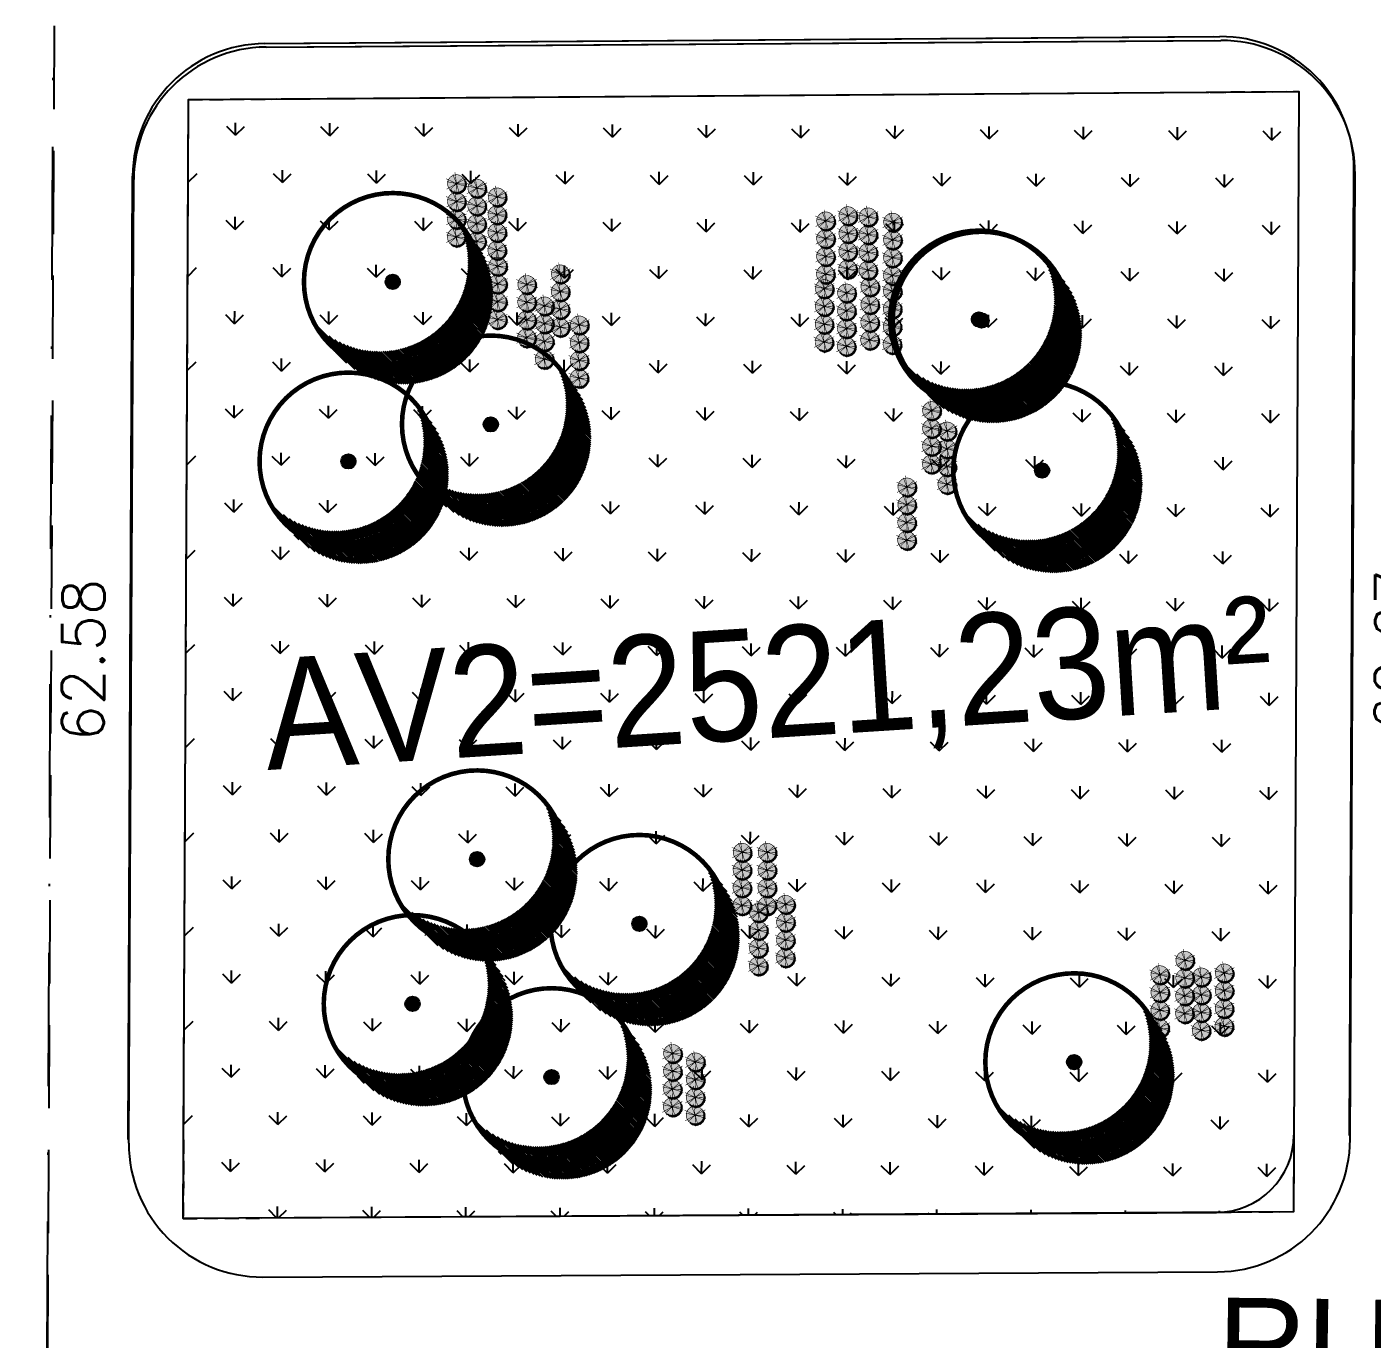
# Model space of a CAD drawing. Header units: millimetres. Extents: x -4430026 to 4783824, y 584 to 9593110.
# Drawn here: x 1934.7 to 1995.3, y 1505 to 1564.1 of the extents above; entities that cross this region are included whole.
import ezdxf
from ezdxf.enums import TextEntityAlignment as Align

# ---------------------------------------------------------------- set-up
doc = ezdxf.new("R2010")
doc.units = ezdxf.units.MM
for name, pattern in [('DASHDOT', [1, 0.5, -0.25, 0, -0.25]), ('DASHED2', [0.375, 0.25, -0.125]), ('HIDDEN', [0.375, 0.25, -0.125]), ('HIDDEN2', [0.1875, 0.125, -0.0625])]:
    doc.linetypes.add(name, pattern=pattern)
for name, color, linetype in [('boundary filipe', 6, 'Continuous'), ('BOUNDARY VERDES', 92, 'Continuous'), ('Calçada', 1, 'Continuous'), ('CANTOS', 9, 'HIDDEN'), ('COTAS', 8, 'Continuous'), ('curvas', 4, 'Continuous'), ('Nomes de Ruas', 3, 'Continuous'), ('PAI_aDEL', 72, 'Continuous'), ('PAI_hHEW', 72, 'Continuous'), ('Parede', 4, 'Continuous'), ('Projeção', 8, 'HIDDEN2'), ('QUADRA', 4, 'Continuous')]:
    doc.layers.add(name, color=color, linetype=linetype)
doc.styles.add('ARIAL', font='arial.ttf', dxfattribs={"height": 0.25})
doc.styles.add('ROMANS', font='romans.shx')
doc.dimstyles.new('BOLA100', dxfattribs={"dimscale": 0, "dimtxt": 1.9, "dimasz": 0.18, "dimexe": 0.18, "dimexo": 0.063, "dimgap": 0, "dimtad": 1, "dimzin": 4, "dimdsep": 46, "dimtxsty": 'ROMANS', "dimcen": 0.09, "dimse1": 1, "dimse2": 1, "dimsd1": 1, "dimsd2": 1, "dimclrt": 256, "dimaunit": 1, "dimadec": 4, "dimazin": 0, "dimtfac": 1.2, "dimtix": 1, "dimtmove": 2, "dimatfit": 3, "dimfxl": 1, "dimtvp": 2, "dimtolj": 1, "dimtzin": 4, "dimarcsym": 0})

# ---------------------------------------------------------------- blocks, each defined once
blk = doc.blocks.new('HERBÁCEA.PROPOSTA')
at = {"linetype": 'Continuous'}
h = blk.add_hatch(color=62, dxfattribs=at)
h.set_gradient(color1=(153, 204, 0), color2=(214, 255, 153), rotation=45, tint=1, name='INVHEMISPHERICAL')
h.paths.add_polyline_path([(1.370730832554238, 1.401545546286798e-11, 1), (-1.370730832522263, 1.401545546286798e-11, 1)])
h = blk.add_hatch()
h.set_pattern_fill('_USER', color=250, scale=0.1, angle=135, style=0, pattern_type=0)
h.set_pattern_definition([(135, (2.347657517208757, -1.373341377209465), (-0.07071067811865477, -0.07071067811865475), [])])
h.paths.add_polyline_path([(1.630143381594891, -0.2464373997073665, 0.2075074498350588), (1.180310555066292, 0.7907863757973763, -0.1486542126403913), (1.420730832454607, 1.321736609050106e-10, -0.6563044809977713), (-0.9708980061399766, -1.037223775372569, 0.7411680364647207)])
h = blk.add_hatch(color=1)
h.dxf.hatch_style = 1
edge = h.paths.add_edge_path()
edge.add_ellipse((4.092726157978177e-12, 1.918465386552271e-12), major_axis=(0.05344804835450918, 0.05344804835450918), ratio=0.9999999994549118, start_angle=274.0370076065344, end_angle=454.0370076065344)
edge.add_ellipse((4.092726157978177e-12, 1.918465386552271e-12), major_axis=(0.05344804835450918, 0.05344804835450918), ratio=0.9999999994549118, start_angle=94.03700760653437, end_angle=274.0370076065344)
at = {"color": 98, "const_width": 0.08539512745788894}
for points in [[(3.410605131648481e-12, 2.245315045001917e-12), (-1.652824297163761, 0.7642446882133243)], [(3.410605131648481e-12, 2.017941369558685e-12), (-1.575721351692437, -0.9126885134436122)], [(3.410605131648481e-12, 2.245315045001917e-12), (-1.523260446510903, 0.3028927026570898)], [(3.410605131648481e-12, 2.017941369558685e-12), (-1.123779047769176, -1.072001412787898)], [(3.410605131648481e-12, 2.131628207280301e-12), (-0.5765647877838092, 1.442095497089753)], [(3.410605131648481e-12, 2.131628207280301e-12), (-0.2604488497665898, 1.802238745956373)], [(3.410605131648481e-12, 3.041122909053229e-12), (1.170220639441823, 1.021102361310767)], [(3.410605131648481e-12, 3.041122909053229e-12), (1.614652016166019, 0.8419008061951843)], [(3.410605131648481e-12, 2.160049916710705e-12), (0.1023823067559988, -1.818080296362496)], [(3.410605131648481e-12, 2.160049916710705e-12), (0.4486838805416937, -1.486858820660075)], [(3.410605131648481e-12, 2.131628207280301e-12), (1.74345344972312, -0.5256121853834941)], [(3.410605131648481e-12, 2.131628207280301e-12), (1.550649187059889, -0.08691073533842086)]]:
    blk.add_lwpolyline(points, dxfattribs=at)
at = {"color": 86, "linetype": 'DASHED2', "const_width": 0.1}
blk.add_lwpolyline([(-0.8658173642270413, 1.126426380345094, 0.8334990166775307), (0.4104475289861966, -1.360150331574204, 1.199761463410221), (-0.8658173642270413, 1.126426380345094, -2.592304421398197)], format="xyb", dxfattribs=at)
at = {"color": 1}
blk.add_circle((4.092726157978177e-12, 1.918465386552271e-12), 0.07558695486553682, dxfattribs=at)
blk = doc.blocks.new('ÁRVORE PROPOSTA')
h = blk.add_hatch()
h.set_pattern_fill('_USER', color=86, scale=0.1, angle=135, style=0, pattern_type=0)
h.set_pattern_definition([(135, (-5.711749304183968, -5.473342448377267), (-0.07071067811865477, -0.07071067811865475), [])])
h.paths.add_polyline_path([(3.733693777297503, 4.339587767491594, -0.1221331308694917), (4.410318577255339, 1.61087721915915, -0.6818015880626355), (-5.711749304183968, -2.361532240604674, 0.2780158331345322), (-0.5478533480372789, -5.473342448377267, 0.65472501460559)])
h = blk.add_hatch()
h.set_pattern_fill('_USER', color=250, scale=0.1, angle=135, style=0, pattern_type=0)
h.set_pattern_definition([(135, (-4.583360688504172, -6.355571255532368), (-0.07071067811865477, -0.07071067811865475), [])])
h.paths.add_polyline_path([(6.0484811152985, -0.5150504994281135, 0.2047915192642046), (4.243467699661096, 3.70707730625513, -0.6060945436458858), (-0.5478533480372789, -5.473342448377267, -0.1930464130360828), (-4.583360688504172, -3.854949497956127, 0.7340404486873368)])
h = blk.add_hatch(color=1)
h.dxf.hatch_style = 1
h.paths.add_polyline_path([(-1.023574025393461, 0.3671783077271442, 1), (-0.07213267068109552, 0.3671783077271442, 1)])
at = {"color": 98, "linetype": 'DASHED2', "ltscale": 0.5, "const_width": 0.3}
blk.add_lwpolyline([(-0.5478533480372789, 6.207699063831555, 0.9999999999999999), (-0.5478533480372789, -5.473342448377267, 0.9999999999999999), (-0.5478533480372789, 6.207699063831555, -3.167262399809778)], format="xyb", dxfattribs=at)
at = {"color": 1}
blk.add_circle((-0.547853348037278, 0.3671783077271442), 0.4757206773561826, dxfattribs=at)
blk = doc.blocks.new('*D14060')
at = {"layer": 'DEFPOINTS', "color": 0, "linetype": 'ByBlock'}
for p in [(1935.917124944297, 1566.877229910197), (1938.341399405595, 1566.865745646298), (1935.620690623236, 1504.301329503857)]:
    blk.add_point(p, dxfattribs=at)
at = {"layer": 'COTAS', "linetype": 'ByBlock', "insert": (1937.243192904373, 1535.582295729075), "char_height": 1.9, "attachment_point": 5, "rotation": 89.72858067815768, "style": 'ROMANS'}
blk.add_mtext('\\A1;62.58', dxfattribs=at)
blk = doc.blocks.new('*D14061')
at = {"layer": 'DEFPOINTS', "color": 0, "linetype": 'ByBlock'}
for p in [(1998.119984634321, 1567.333569828371), (2001.719944239631, 1567.316516113279), (1997.823104443252, 1504.663548096392)]:
    blk.add_point(p, dxfattribs=at)
at = {"layer": 'COTAS', "linetype": 'ByBlock', "insert": (1996.365331797637, 1536.00616790708), "char_height": 1.9, "attachment_point": 5, "rotation": 89.7285806792406, "style": 'ROMANS'}
blk.add_mtext('\\A1;62.67', dxfattribs=at)
blk = doc.blocks.new('*D14231')
at = {"layer": 'DEFPOINTS', "color": 0, "linetype": 'ByBlock'}
for p in [(1937.715488027669, 1946.503275900266), (1935.914972608548, 1571.067592431236), (1931.268501872459, 1569.568783991573), (1935.917124944297, 1566.877229910197), (1935.620690623235, 1504.301329503857)]:
    blk.add_point(p, dxfattribs=at)
at = {"layer": 'COTAS', "linetype": 'ByBlock', "insert": (1929.414580241917, 1566.890961749143), "char_height": 1.9, "attachment_point": 5, "rotation": 89.87900502582217, "style": 'ROMANS'}
blk.add_mtext('\\A1;179°41\'57"', dxfattribs=at)

msp = doc.modelspace()

# ---------------------------------------------------------------- hatches: boundary and pattern name
at = {"layer": 'BOUNDARY VERDES', "linetype": 'ByBlock'}
h = msp.add_hatch(dxfattribs=at)
h.set_pattern_fill('GRASS', color=256, scale=3, angle=-0.271419311709254, style=0)
h.set_pattern_definition([(89.72858068829075, (1941.749825537727, 1510.437124254176), (-2.11124754344222, 2.131345538752566), [0.5624999999999998, -3.680140688999999]), (44.72858068829074, (1941.749825537727, 1510.437124254176), (-2.111247543999205, 2.131345539314854), [0.5625, -2.4375]), (134.7285806882907, (1941.749825537727, 1510.437124254176), (-2.131345539314854, -2.111247543999205), [0.5625, -2.4375])])
edge = h.paths.add_edge_path()
edge.add_arc((1988.268211000542, 1514.20807057737), 3.499999999999681, 270.3336423904173, 359.7285806790003)
edge.add_line((1991.768171729403, 1514.191490576563), (1991.990814237761, 1561.190284184262))
edge.add_line((1991.990814237761, 1561.190284184262), (1941.988515457433, 1560.823451460149))
edge.add_line((1941.988515457433, 1560.823451460149), (1941.766581559679, 1513.974242226451))
edge.add_arc((1945.266542288541, 1513.957662225644), 3.499999999998803, 179.7285806790002, 270.3336423903881)
edge.add_line((1945.286923227185, 1510.45772156653), (1988.288591939188, 1510.708129918252))

# ---------------------------------------------------------------- linework, layer by layer
at = {"layer": 'boundary filipe', "elevation": 2.439200347918005}
msp.add_lwpolyline([(1941.988515457433, 1560.823451460151), (1991.990814237763, 1561.190284184262), (1991.751765900661, 1510.728296756175), (1941.749825537729, 1510.437124254178), (1941.988515457433, 1560.823451460151)], dxfattribs=at)
at = {"layer": 'Calçada'}
for p, q in [((1945.132904478115, 1563.346111708745, 2.439200347918005), (1988.134881431599, 1563.661587858249, 2.439200347918005)), ((1945.428062417108, 1563.348277071244, 2.439200347918005), (1988.430039370715, 1563.663753220747, 2.439200347918005)), ((1994.26814368164, 1514.17964771911, 2.439200347918005), (1994.474008683832, 1557.636788847471, 2.439200347918005)), ((1994.26814368164, 1514.17964771911, 2.439200347918005), (1994.474007945269, 1557.636632609292, 2.439200347918005)), ((1939.266609608918, 1513.98608508425, 2.439200347918005), (1939.47216563603, 1557.378002176752, 2.439200347918005)), ((1939.266609608918, 1513.98608508425, 2.439200347918005), (1939.382755249006, 1538.503887487183, 2.439200347918005))]:
    msp.add_line(p, q, dxfattribs=at)
at = {"layer": 'Calçada', "lineweight": -3}
for p, q in [((1945.184913082385, 1563.187569525141), (1988.18701460898, 1563.485581981067)), ((1945.184913082385, 1563.187569525141), (1988.18701460898, 1563.485581981067)), ((1945.480071876535, 1563.189615020577), (1988.482173404993, 1563.48762747464)), ((1945.480071878863, 1563.189615016852), (1988.482173404993, 1563.48762747464)), ((1939.298572940157, 1513.829929353718), (1939.521750980393, 1557.221759384547)), ((1939.298572941088, 1513.829929353718), (1939.521750980859, 1557.221759384547)), ((1994.30018108884, 1514.001155123163), (1994.523694588674, 1557.458209065769)), ((1994.30018108884, 1514.001155123163), (1994.523694588674, 1557.458209065769)), ((1994.30018108884, 1514.001155123163), (1994.523693786339, 1557.458052819643)), ((1994.30018108884, 1514.001155123163), (1994.523693787271, 1557.458052821506)), ((1939.298572940157, 1513.829929353718), (1939.424675574397, 1538.347682563637)), ((1939.298572941088, 1513.829929353718), (1939.424675574397, 1538.347682563637)), ((1945.330995696002, 1507.79915787657), (1988.332762556953, 1508.032102663119)), ((1945.330995696002, 1507.79915787657), (1988.332762556953, 1508.032102663119)), ((1945.330995696002, 1507.79915787657), (1988.332762557884, 1508.032102664981)), ((1945.330995696002, 1507.79915787657), (1988.332762557884, 1508.032102664981))]:
    msp.add_line(p, q, dxfattribs=at)
for centre, start, end in [((1988.300260445905, 1514.032014632646), 270.3103737981867, 359.7053122167324), ((1988.300260445905, 1514.032014632646), 270.3103737981867, 359.7053122167324), ((1988.300260446837, 1514.032014632646), 270.3103737981867, 359.7053122167324), ((1945.298493581695, 1513.799069842372), 179.7053122167324, 270.3103737981867), ((1945.298493581695, 1513.799069842372), 179.7053122167324, 270.3103737981867), ((1945.298493583558, 1513.799069838647), 179.7053122167324, 270.3103737981867), ((1945.298493583558, 1513.799069838647), 179.7053122167324, 270.3103737981867)]:
    msp.add_arc(centre, 5.999999999999997, start, end, dxfattribs=at)
at = {"layer": 'Calçada'}
for centre, start_param, end_param in [((1988.47407526771, 1557.66505547243, 2.439200347918062), 3.141592653654834, 4.724464622330991), ((1945.47209831434, 1557.349579324787, 2.439200347918062), 4.724464622330689, 6.283185307244628)]:
    msp.add_ellipse(centre, major_axis=(-5.99993267805118, 0.02842285794206981), ratio=0.9998098693193332, start_param=start_param, end_param=end_param, dxfattribs=at)
at = {"layer": 'Calçada', "lineweight": -3}
for centre, start_param, end_param in [((1945.521671621465, 1557.19089988624), 4.724464622330689, 6.283185307244628), ((1945.521671621465, 1557.19089988624), 4.724464622330689, 6.283185307244628), ((1988.523773149924, 1557.48891233844), 3.141592653654834, 4.724464622330991), ((1988.523773150855, 1557.488912336577), 3.141592653654834, 4.724464622330991)]:
    msp.add_ellipse(centre, major_axis=(-5.999920640377066, 0.03085950707975602), ratio=0.9998098693193334, start_param=start_param, end_param=end_param, dxfattribs=at)
at = {"layer": 'CANTOS', "ltscale": 2.5}
for p, q in [((1987.990628954362, 1561.160645972329, 2.43920034791809), (1991.990814237763, 1561.190284184262, 2.439200347918005)), ((1991.990814237763, 1561.190284184262, 2.439200347918005), (1991.971639485748, 1557.142583594351, 2.439200347918005)), ((1941.969797890351, 1556.872260447549, 2.439200347918062), (1941.988515457433, 1560.823451460151, 2.439200347918005)), ((1941.988515457433, 1560.823451460151, 2.439200347918005), (1945.940227542965, 1560.852442473457, 2.439200347918005))]:
    msp.add_line(p, q, dxfattribs=at)
at = {"layer": 'CANTOS', "ltscale": 2.5, "elevation": 2.439200347918005}
for points in [[(1941.766581559681, 1513.974242226448), (1941.749825537729, 1510.437124254178), (1945.286923227183, 1510.457721566534)], [(1941.766581559681, 1513.974242226448), (1941.749825537729, 1510.437124254178), (1945.286923227183, 1510.457721566534)], [(1991.768171729409, 1514.191490576562), (1991.751765900661, 1510.728296756175), (1988.288591939191, 1510.70812991825)], [(1991.768171729409, 1514.191490576562), (1991.751765900661, 1510.728296756175), (1988.288591939191, 1510.70812991825)]]:
    msp.add_lwpolyline(points, dxfattribs=at)
at = {"layer": 'curvas'}
msp.add_arc((1988.268211000547, 1514.208070577368, 2.439200347918005), 3.5, 270.3336423903844, 359.7285806790188, dxfattribs=at)
msp.add_arc((1988.268211000547, 1514.208070577368, 2.439200347918005), 3.5, 270.3336423903844, 359.7285806790188, dxfattribs=at)
at = {"layer": 'Projeção', "linetype": 'DASHDOT', "ltscale": 12}
msp.add_line((1935.620690623241, 1504.301329503854, 2.439200347918005), (1937.715488027679, 1946.503275900263, 2.439200347918005), dxfattribs=at)
at = {"layer": 'Projeção', "linetype": 'HIDDEN', "ltscale": 15}
msp.add_line((1935.648721150459, 1504.146655224312, 103.7075370668876), (1935.970568342937, 1566.722430082087, 103.7075370668876), dxfattribs=at)
at = {"layer": 'QUADRA'}
for p, q in [((1945.446418743639, 1560.848819735475, 2.439200347918005), (1987.942567526213, 1561.16058496232, 2.439200347918005)), ((1941.766581559683, 1513.974242226448, 2.439200347918005), (1941.970903491227, 1557.105648175612, 2.439200347918005)), ((1945.286923227183, 1510.457721566534, 2.439200347918005), (1988.288591939189, 1510.708129918251, 2.439200347918005))]:
    msp.add_line(p, q, dxfattribs=at)
at = {"layer": 'QUADRA', "elevation": 2.439200347918005}
msp.add_lwpolyline([(1991.751765900661, 1510.728296756175), (1941.749825537731, 1510.437124254178), (1941.988515457437, 1560.823451460153), (1991.990814237756, 1561.190284184262), (1991.751765900661, 1510.728296756175)], close=True, dxfattribs=at)

# ---------------------------------------------------------------- block references
at = {"layer": 'PAI_aDEL', "xscale": 0.6848704365638772, "yscale": 0.6848704365656886, "zscale": 0.6848704365638696, "rotation": 359.7285806882847}
for p in [(1951.560222686651, 1552.363766588333, 2.439200347918005), (1977.958566217312, 1550.671854536279, 2.439200347918005), (1978.076837881762, 1550.620468084077, 2.439200347918005), (1955.974455183916, 1545.944846102503, 2.439200347918005), (1949.561055837268, 1544.277791999605, 2.439200347918005), (1980.802303422919, 1543.868651320686, 2.439200347918005), (1955.358771180557, 1526.361990726251, 2.439200347918005), (1962.66558016606, 1523.45479519988, 2.439200347918005), (1952.4519684564, 1519.847173709241, 2.439200347918005), (1982.244762944724, 1517.22518013443, 2.439200347918005), (1958.711162089778, 1516.553229125969, 2.439200347918005)]:
    msp.add_blockref('ÁRVORE PROPOSTA', p, dxfattribs=at)
at = {"layer": 'PAI_hHEW', "xscale": 0.2815772227386412, "yscale": 0.2815772227386333, "zscale": 0.2815772227386333, "rotation": 359.7285806882768}
for p in [(1954.055606658522, 1557.041901009607, 2.439200347918005), (1954.969884266151, 1556.841682016196, 2.439200347918005), (1955.883233884816, 1556.445568880075, 2.439200347918005), (1954.05181651365, 1556.241819102713, 2.439200347918005), (1954.966094121279, 1556.041600109303, 2.439200347918005), (1954.048026368778, 1555.441737195819, 2.439200347918005), (1954.962303976408, 1555.241518202409, 2.439200347918005), (1955.879443739945, 1555.645486973182, 2.439200347918005), (1970.68116866349, 1555.365601122584, 2.439200347918005), (1971.684645992839, 1555.599227444838, 2.439200347918005), (1972.591301868509, 1555.547260703021, 2.439200347918005), (1973.694964780702, 1555.30961325821, 2.439200347918005), (1954.044236223907, 1554.641655288927, 2.439200347918005), (1955.875653595073, 1554.845405066288, 2.439200347918005), (1970.677378518619, 1554.565519215691, 2.439200347918005), (1971.680855847967, 1554.799145537944, 2.439200347918005), (1972.587511723637, 1554.747178796128, 2.439200347918005), (1954.958513831536, 1554.441436295517, 2.439200347918005), (1955.871863450202, 1554.045323159396, 2.439200347918005), (1971.677065703095, 1553.99906363105, 2.439200347918005), (1972.583721578766, 1553.947096889234, 2.439200347918005), (1973.69117463583, 1554.509531351316, 2.439200347918005), (1970.673588373747, 1553.765437308797, 2.439200347918005), (1973.687384490959, 1553.709449444422, 2.439200347918005), (1955.908500630559, 1553.326399418827, 2.439200347918005), (1958.73018476382, 1552.979811381307, 2.439200347918005), (1970.669798228875, 1552.965355401905, 2.439200347918005), (1971.673275558224, 1553.198981724158, 2.439200347918005), (1972.579931433894, 1553.147014982342, 2.439200347918005), (1973.683594346087, 1552.90936753753, 2.439200347918005), (1955.904710485687, 1552.526317511933, 2.439200347918005), (1957.219608834637, 1552.503825874252, 2.439200347918005), (1958.726394618949, 1552.179729474413, 2.439200347918005), (1970.619006037437, 1552.314659422682, 2.439200347918005), (1971.620426183121, 1552.11920724313, 2.439200347918005), (1972.671862538239, 1552.400278109235, 2.439200347918005), (1973.680256686994, 1552.204803546987, 2.439200347918005), (1955.900920340816, 1551.726235605039, 2.439200347918005), (1957.215818689766, 1551.703743967358, 2.439200347918005), (1958.017335000019, 1551.53816627784, 2.439200347918005), (1970.615215892565, 1551.514577515788, 2.439200347918005), (1972.668072393367, 1551.600196202341, 2.439200347918005), (1955.897130195944, 1550.926153698147, 2.439200347918005), (1958.722604474077, 1551.379647567519, 2.439200347918005), (1971.61663603825, 1551.319125336237, 2.439200347918005), (1973.676466542122, 1551.404721640094, 2.439200347918005), (1957.212028544894, 1550.903662060464, 2.439200347918005), (1958.013544855148, 1550.738084370947, 2.439200347918005), (1958.718814329206, 1550.579565660627, 2.439200347918005), (1959.582248182483, 1550.681891282209, 2.439200347918005), (1970.611425747694, 1550.714495608894, 2.439200347918005), (1971.612845893378, 1550.519043429343, 2.439200347918005), (1972.664282248496, 1550.800114295448, 2.439200347918005), (1973.672676397251, 1550.6046397332, 2.439200347918005), (1957.208238400023, 1550.103580153572, 2.439200347918005), (1958.009754710276, 1549.938002464053, 2.439200347918005), (1959.578458037611, 1549.881809375315, 2.439200347918005), (1970.607635602822, 1549.914413702003, 2.439200347918005), (1971.609055748507, 1549.718961522451, 2.439200347918005), (1972.660492103624, 1550.000032388556, 2.439200347918005), (1973.668886252379, 1549.804557826308, 2.439200347918005), (1958.005964565404, 1549.137920557161, 2.439200347918005), (1959.57466789274, 1549.081727468421, 2.439200347918005), (1959.570877747868, 1548.281645561529, 2.439200347918005), (1975.449764553826, 1546.819479888162, 2.439200347918005), (1975.445974408954, 1546.019397981268, 2.439200347918005), (1976.150427120176, 1545.901999504229, 2.439200347918005), (1975.442184264082, 1545.219316074375, 2.439200347918005), (1976.146636975305, 1545.101917597335, 2.439200347918005), (1975.438394119211, 1544.419234167483, 2.439200347918005), (1976.142846830433, 1544.301835690441, 2.439200347918005), (1974.336695321853, 1543.383924260558, 76.15359926832595), (1976.139056685562, 1543.501753783549, 2.439200347918005), (1974.332905176981, 1542.583842353664, 76.15359926832595), (1974.329115032109, 1541.78376044677, 76.15359926832595), (1974.325324887238, 1540.983678539878, 76.15359926832595), (1966.918139135612, 1526.934293575102, 2.439200347918005), (1968.042496637337, 1526.928967273154, 2.439200347918005), (1966.914348990741, 1526.134211668208, 2.439200347918005), (1968.038706492466, 1526.12888536626, 2.439200347918005), (1966.910558845869, 1525.334129761314, 2.439200347918005), (1968.034916347594, 1525.328803459367, 2.439200347918005), (1966.906768700998, 1524.534047854422, 2.439200347918005), (1968.031126202722, 1524.528721552475, 2.439200347918005), (1968.874699716438, 1524.585305154842, 2.439200347918005), (1967.654870327742, 1524.216722588081, 2.439200347918005), (1968.870909571566, 1523.785223247948, 2.439200347918005), (1967.651080182871, 1523.416640681187, 2.439200347918005), (1967.647290037999, 1522.616558774293, 2.439200347918005), (1968.867119426695, 1522.985141341054, 2.439200347918005), (1968.863329281823, 1522.185059434162, 2.439200347918005), (1986.852892910437, 1522.066823506127, 2.439200347918005), (1967.643499893127, 1521.816476867401, 2.439200347918005), (1985.734545684978, 1521.416994673944, 2.439200347918005), (1986.849102765565, 1521.266741599233, 2.439200347918005), (1987.598909679399, 1521.314577860568, 2.439200347918005), (1988.630455317142, 1521.496861137831, 2.439200347918005), (1988.626665172271, 1520.696779230937, 2.439200347918005), (1985.730755540106, 1520.61691276705, 2.439200347918005), (1986.845312620694, 1520.466659692339, 2.439200347918005), (1987.595119534527, 1520.514495953674, 2.439200347918005), (1985.726965395235, 1519.816830860156, 2.439200347918005), (1986.841522475822, 1519.666577785447, 2.439200347918005), (1987.591329389656, 1519.71441404678, 2.439200347918005), (1988.622875027399, 1519.896697324043, 2.439200347918005), (1985.723175250363, 1519.016748953264, 2.439200347918005), (1987.587539244784, 1518.914332139888, 2.439200347918005), (1988.619084882528, 1519.096615417151, 2.439200347918005), (1963.783158203802, 1517.871009567029, 2.439200347918005), (1963.77936805893, 1517.070927660136, 2.439200347918005), (1964.812043818555, 1517.491774396375, 2.439200347918005), (1964.808253673684, 1516.691692489481, 2.439200347918005), (1963.775577914059, 1516.270845753242, 2.439200347918005), (1964.804463528812, 1515.891610582587, 2.439200347918005), (1963.771787769187, 1515.47076384635, 2.439200347918005), (1964.800673383941, 1515.091528675695, 2.439200347918005)]:
    msp.add_blockref('HERBÁCEA.PROPOSTA', p, dxfattribs=at)

# ---------------------------------------------------------------- texts
at = {"layer": 'Nomes de Ruas', "extrusion": (-0.08417250687747728, 0.02054398709734028, 0.9962393957679576), "style": 'ARIAL'}
msp.add_text('RUA 36  .', height=4, rotation=102.9674616780366, dxfattribs=at).set_placement((-1936.127768412818, 1580.589574862549, -137.4644908151834), align=Align.MIDDLE_CENTER)
at = {"layer": 'Parede', "extrusion": (-0.0854861433445779, 0.01411331342969899, 0.9962393957679578), "style": 'ARIAL', "width": 0.9}
msp.add_text('AV2=2521,23m²', height=4.999999999999999, rotation=102.9674616638364, dxfattribs=at).set_placement((-1827.096615706364, 1664.16229033646, -142.2844345824917))

# ---------------------------------------------------------------- dimensions: what is measured, and where the dimension line sits
at = {"layer": 'COTAS', "linetype": 'ByBlock'}
dim = msp.add_angular_dim_2l(base=(1931.268501872459, 1569.568783991573), line1=((1935.620690623236, 1504.301329503857, 2.439200347918005), (1937.71548802767, 1946.503275900267, 2.439200347918005)), line2=((1935.917124944297, 1566.877229910197, 2.439200347918005), (1935.914972608548, 1571.067592431236, 2.439200347918005)), dimstyle='BOLA100', override={"dimscale": 1, "dimdec": 0, "dimazin": 1, "dimfxl": 0.18}, dxfattribs=at)
dim.commit()
dim.dimension.update_dxf_attribs({"geometry": '*D14231', "text_midpoint": (1929.414580241917, 1566.890961749143, 2.439200347918005)})
dim = msp.add_linear_dim(base=(2001.719944239631, 1567.316516113279, 2.439200347918005), p1=(1997.823104443252, 1504.663548096391, 2.439200347918005), p2=(1998.11998463432, 1567.333569828371, 2.439200347918005), angle=89.728580679241, dimstyle='BOLA100', override={"dimscale": 1, "dimfxl": 0.18}, dxfattribs=at)
dim.commit()
dim.dimension.update_dxf_attribs({"geometry": '*D14061', "text_midpoint": (1996.365331797637, 1536.00616790708, 2.439200347918005), "dimtype": 161})
dim = msp.add_aligned_dim(p1=(1935.620690623236, 1504.301329503857, 2.439200347918005), p2=(1935.917124944297, 1566.877229910197, 2.439200347918005), distance=-2.4243016627513154, dimstyle='BOLA100', override={"dimscale": 1, "dimfxl": 0.18}, dxfattribs=at)
dim.commit()
dim.dimension.update_dxf_attribs({"geometry": '*D14060', "text_midpoint": (1937.243192904373, 1535.582295729075, 2.439200347918005)})

doc.saveas('drawing.dxf')
